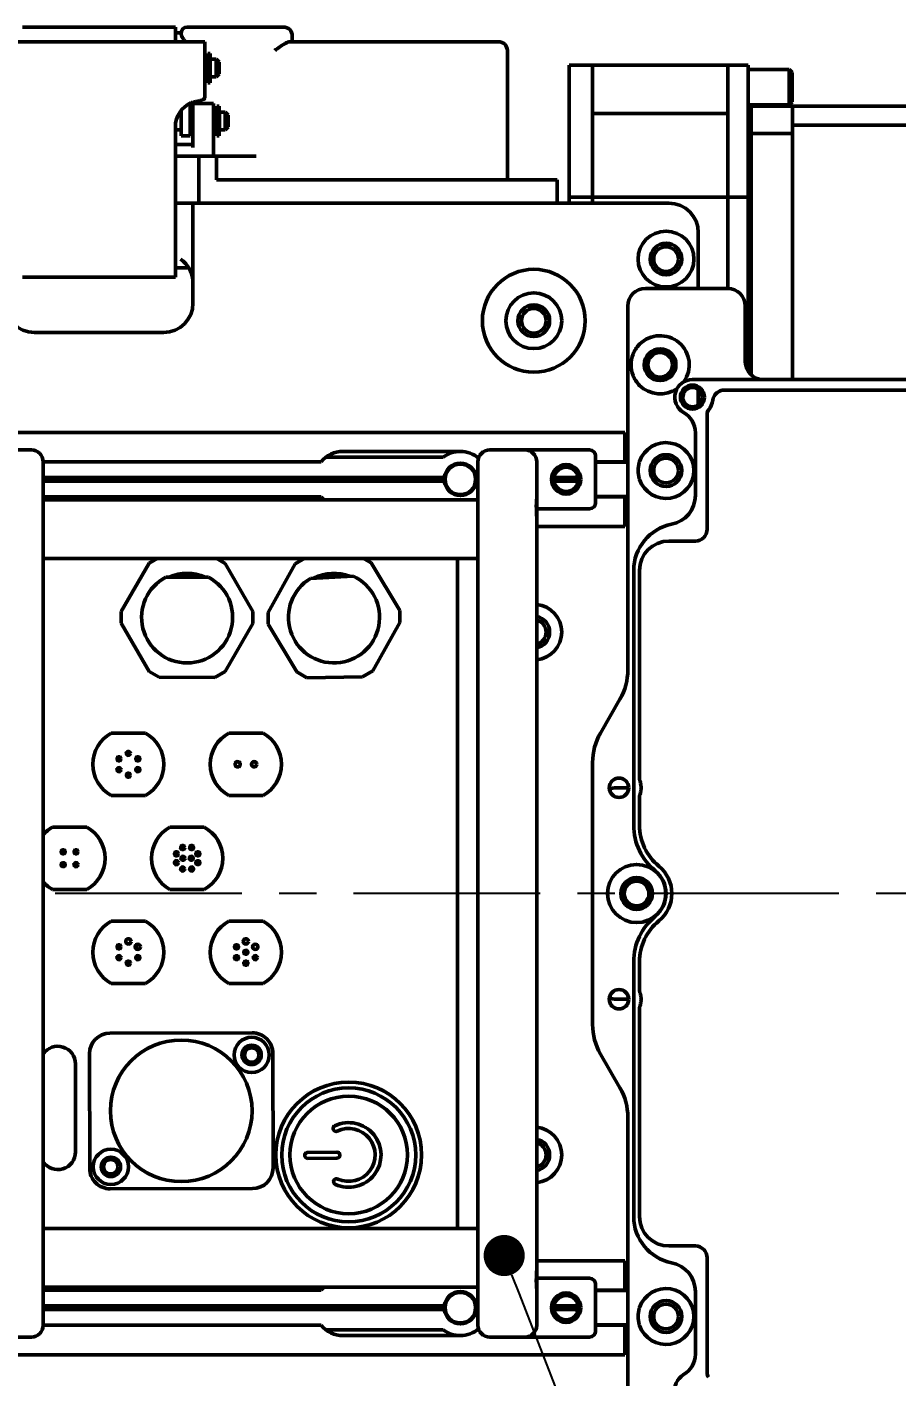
# Model space of a CAD drawing. Header units: millimetres. Extents: x 36 to 3196, y 27 to 5967.
# Drawn here: x 1746.6 to 1894.7, y 3090.3 to 3320.1 of the extents above; entities that cross this region are included whole.
import ezdxf
from ezdxf import colors
from ezdxf.entities.mleader import LeaderData, LeaderLine
from ezdxf.math import Vec2, Vec3

# ---------------------------------------------------------------- set-up
doc = ezdxf.new("R2010")
doc.units = ezdxf.units.MM
doc.linetypes.add('CENTER', pattern=[50.8, 31.75, -6.35, 6.35, -6.35])
doc.layers.add('02_Center Line', color=1, linetype='CENTER')
doc.layers.add('08_Dimension.Annotation', color=2, linetype='Continuous')
doc.layers.add('외형선(ISO)', color=7, linetype='Continuous', lineweight=50)
doc.styles.add('Coavis T-7.0 Style', font='MS PGothic.ttf', dxfattribs={"height": 7})

# ---------------------------------------------------------------- blocks, each defined once
blk = doc.blocks.new('_Dot')
at = {"color": 0, "linetype": 'ByBlock', "lineweight": -2}
blk.add_line((-0.5, 0), (-1, 0), dxfattribs=at)
at = {"color": 0, "linetype": 'ByBlock', "const_width": 0.5}
blk.add_lwpolyline([(-0.25, 0, 1), (0.25, 0, 1)], format="xyb", close=True, dxfattribs=at)

msp = doc.modelspace()

# ---------------------------------------------------------------- linework, layer by layer
at = {"layer": '02_Center Line'}
msp.add_line((2291.1843, 3172.5614), (691.2912, 3172.5614), dxfattribs=at)
at = {"layer": '외형선(ISO)'}
for p, q in [((1771.8917, 3320.0614), (1745.8917, 3320.0614)), ((1771.8917, 3317.5614), (1771.8917, 3320.0614)), ((1771.8917, 3319.0614), (1772.8917, 3319.0614)), ((1772.8917, 3318.8396), (1772.8917, 3319.0614)), ((1773.8917, 3320.0614), (1778.8917, 3320.0614)), ((1781.1149, 3320.0614), (1778.8917, 3320.0614)), ((1781.1149, 3320.0614), (1785.45, 3320.0614)), ((1785.45, 3320.0614), (1785.621, 3320.0614)), ((1788.7917, 3320.0614), (1785.621, 3320.0614)), ((1788.7917, 3320.0614), (1790.2917, 3320.0614)), ((1791.7917, 3317.5614), (1791.7917, 3318.5614)), ((1774.5917, 3317.5614), (1743.1917, 3317.5614)), ((1774.5917, 3317.5614), (1776.8917, 3317.5614)), ((1776.8917, 3307.9475), (1776.8917, 3317.5614)), ((1825.3917, 3317.5614), (1791.3898, 3317.5614)), ((1825.3917, 3317.5614), (1826.8917, 3317.5614)), ((1828.3917, 3316.0614), (1828.3917, 3294.0614)), ((1777.3417, 3314.5614), (1776.8917, 3314.5614)), ((1777.3417, 3311.5614), (1777.3417, 3314.5614)), ((1777.3917, 3314.0614), (1777.3417, 3314.0614)), ((1777.3917, 3312.7274), (1777.3917, 3315.5614)), ((1777.7917, 3315.5614), (1777.3917, 3315.5614)), ((1777.7917, 3315.5614), (1777.7917, 3312.7274)), ((1777.8417, 3314.0614), (1777.7917, 3314.0614)), ((1777.8417, 3314.5614), (1777.8417, 3311.5614)), ((1778.8417, 3314.5614), (1777.8417, 3314.5614)), ((1778.8417, 3314.5614), (1778.8417, 3311.5614)), ((1779.3417, 3314.0614), (1778.8417, 3314.5614)), ((1779.3417, 3312.0614), (1779.3417, 3314.0614)), ((1777.3417, 3311.5614), (1776.8917, 3311.5614)), ((1777.8417, 3312.0614), (1777.3417, 3312.0614)), ((1777.7917, 3312.7274), (1777.3917, 3312.7274)), ((1777.3917, 3312.0614), (1777.3917, 3310.6751)), ((1777.7917, 3312.0614), (1777.7917, 3310.6751)), ((1778.8417, 3311.5614), (1777.8417, 3311.5614)), ((1779.3417, 3312.0614), (1778.8417, 3311.5614)), ((1838.8917, 3313.0273), (1838.8917, 3313.5614)), ((1842.8917, 3313.5614), (1838.8917, 3313.5614)), ((1838.8917, 3313.0273), (1838.8917, 3310.6585)), ((1842.8917, 3313.5614), (1842.8917, 3313.0313)), ((1842.8917, 3313.5614), (1865.8917, 3313.5614)), ((1842.8917, 3313.0273), (1842.8917, 3313.5614)), ((1842.8917, 3313.0273), (1842.8917, 3310.6585)), ((1865.8917, 3313.0313), (1865.8917, 3313.5614)), ((1865.8917, 3313.0273), (1865.8917, 3313.5614)), ((1865.8917, 3313.5614), (1869.3917, 3313.5614)), ((1865.8917, 3310.6585), (1865.8917, 3313.0273)), ((1869.3917, 3313.5614), (1869.3917, 3313.0273)), ((1869.3917, 3310.6585), (1869.3917, 3313.0273)), ((1869.3917, 3312.8012), (1876.3417, 3312.8012)), ((1876.3417, 3312.8012), (1876.3417, 3306.8012)), ((1876.8417, 3312.3012), (1876.3417, 3312.8012)), ((1876.8417, 3312.3012), (1876.8417, 3307.3012)), ((1777.7917, 3310.6751), (1777.3917, 3310.6751)), ((1777.3917, 3310.5614), (1777.3917, 3310.6751)), ((1777.7917, 3310.5614), (1777.3917, 3310.5614)), ((1777.7917, 3310.6751), (1777.7917, 3310.5614)), ((1838.8917, 3305.0729), (1838.8917, 3310.6585)), ((1842.8917, 3305.0729), (1842.8917, 3310.6585)), ((1865.8917, 3310.6585), (1865.8917, 3305.0729)), ((1869.3917, 3310.6585), (1869.3917, 3305.0729)), ((1774.3917, 3305.3264), (1774.3917, 3307.0925)), ((1774.8917, 3302.4031), (1774.8917, 3307.0614)), ((1778.3917, 3307.0614), (1774.8917, 3307.0614)), ((1778.3917, 3307.0614), (1778.3917, 3302.4031)), ((1876.8417, 3307.3012), (1876.3417, 3306.8012)), ((1772.8917, 3305.5614), (1772.6501, 3305.5614)), ((1772.8917, 3305.3264), (1772.8917, 3305.8898)), ((1772.8917, 3301.5614), (1772.8917, 3305.3264)), ((1774.8917, 3305.5614), (1774.3917, 3305.5614)), ((1774.3917, 3301.5614), (1774.3917, 3305.3264)), ((1778.8917, 3305.5614), (1778.3917, 3305.5614)), ((1778.8917, 3302.5614), (1778.8917, 3305.5614)), ((1778.9417, 3305.0614), (1778.8917, 3305.0614)), ((1778.9417, 3301.5614), (1778.9417, 3306.5614)), ((1779.3417, 3306.5614), (1778.9417, 3306.5614)), ((1779.3417, 3306.5614), (1779.3417, 3301.5614)), ((1779.3917, 3305.0614), (1779.3417, 3305.0614)), ((1779.3917, 3305.5614), (1779.3917, 3302.5614)), ((1780.3917, 3305.5614), (1779.3917, 3305.5614)), ((1780.3917, 3305.5614), (1780.3917, 3302.5614)), ((1780.8917, 3305.0614), (1780.3917, 3305.5614)), ((1780.8917, 3303.0614), (1780.8917, 3305.0614)), ((1838.8917, 3293.2513), (1838.8917, 3305.0729)), ((1865.8917, 3305.324), (1842.8917, 3305.324)), ((1842.8917, 3305.0729), (1842.8917, 3293.2513)), ((1842.8917, 3293.2513), (1842.8917, 3305.0729)), ((1865.8917, 3293.2513), (1865.8917, 3305.0729)), ((1865.8917, 3293.2513), (1865.8917, 3305.0729)), ((1869.3917, 3306.8012), (1876.3417, 3306.8012)), ((1869.3917, 3293.2513), (1869.3917, 3305.0729)), ((1869.8917, 3306.5614), (1869.8917, 3301.926)), ((1869.8917, 3306.5614), (1876.8917, 3306.5614)), ((1876.8917, 3304.3402), (1876.8917, 3306.5614)), ((1876.8917, 3306.5614), (1876.8917, 3304.3402)), ((1876.8917, 3306.5614), (1917.8917, 3306.5614)), ((1771.8917, 3280.5029), (1771.8917, 3303.0614)), ((1772.8917, 3302.5614), (1771.8917, 3302.5614)), ((1774.8917, 3302.5614), (1774.3917, 3302.5614)), ((1774.8917, 3300.7448), (1774.8917, 3302.4031)), ((1778.8917, 3302.5614), (1778.3917, 3302.5614)), ((1778.3917, 3302.4031), (1778.3917, 3300.7448)), ((1778.9417, 3303.0614), (1778.8917, 3303.0614)), ((1779.3917, 3303.0614), (1779.3417, 3303.0614)), ((1780.3917, 3302.5614), (1779.3917, 3302.5614)), ((1780.8917, 3303.0614), (1780.3917, 3302.5614)), ((1869.3917, 3302.5614), (1869.8917, 3302.5614)), ((1876.8917, 3304.3402), (1876.8917, 3303.3336)), ((1876.8917, 3303.3336), (1876.8917, 3285.6436)), ((1876.8917, 3303.3336), (1917.8917, 3303.3336)), ((1771.8917, 3300.0614), (1774.8917, 3300.0614)), ((1774.3917, 3301.5614), (1772.8917, 3301.5614)), ((1774.8917, 3300.7448), (1774.8917, 3299.5614)), ((1778.3917, 3300.7448), (1778.3917, 3298.0614)), ((1779.3417, 3301.5614), (1778.9417, 3301.5614)), ((1869.8917, 3301.7466), (1869.8917, 3301.926)), ((1876.8917, 3301.926), (1869.8917, 3301.926)), ((1869.8917, 3301.7466), (1869.8917, 3285.6436)), ((1876.8917, 3285.6436), (1876.8917, 3301.7466)), ((1772.8917, 3298.0614), (1771.8917, 3298.0614)), ((1771.8917, 3298.0614), (1772.8917, 3298.0614)), ((1775.8917, 3298.0614), (1772.8917, 3298.0614)), ((1775.8917, 3298.0614), (1778.8917, 3298.0614)), ((1775.8917, 3290.0614), (1775.8917, 3298.0614)), ((1778.8917, 3298.0614), (1778.8917, 3294.0614)), ((1783.8917, 3298.0614), (1778.8917, 3298.0614)), ((1785.621, 3298.0614), (1783.8917, 3298.0614)), ((1830.8917, 3294.0614), (1778.8917, 3294.0614)), ((1836.8917, 3294.0614), (1830.8917, 3294.0614)), ((1836.8917, 3294.0614), (1836.8917, 3290.0614)), ((1838.8917, 3293.2513), (1838.8917, 3291.1082)), ((1842.8917, 3291.1082), (1842.8917, 3293.2513)), ((1842.8917, 3291.1082), (1842.8917, 3293.2513)), ((1865.8917, 3293.2513), (1865.8917, 3291.1082)), ((1865.8917, 3293.2513), (1865.8917, 3291.1082)), ((1869.3917, 3293.2513), (1869.3917, 3291.1082)), ((1838.8917, 3290.0614), (1838.8917, 3291.1082)), ((1838.8917, 3291.1082), (1842.8917, 3291.1082)), ((1842.8917, 3291.1082), (1842.8917, 3290.0614)), ((1842.8917, 3291.1082), (1865.8917, 3291.1082)), ((1842.8917, 3290.0614), (1842.8917, 3291.1082)), ((1865.8917, 3289.7049), (1865.8917, 3291.1082)), ((1865.8917, 3289.7049), (1865.8917, 3291.1082)), ((1865.8917, 3291.1082), (1869.3917, 3291.1082)), ((1869.3917, 3291.1082), (1869.3917, 3289.7049)), ((1772.8917, 3290.0614), (1771.8917, 3290.0614)), ((1772.8917, 3290.0614), (1771.8917, 3290.0614)), ((1775.0094, 3290.0614), (1772.8917, 3290.0614)), ((1774.8917, 3276.4614), (1774.8917, 3290.0614)), ((1775.0094, 3290.0614), (1775.8917, 3290.0614)), ((1775.8917, 3290.0614), (1855.8917, 3290.0614)), ((1830.8917, 3290.0614), (1775.8917, 3290.0614)), ((1865.8917, 3287.4953), (1865.8917, 3289.7049)), ((1865.8917, 3287.4953), (1865.8917, 3289.7049)), ((1869.3917, 3289.7049), (1869.3917, 3287.4953)), ((1865.8917, 3285.5397), (1865.8917, 3287.4953)), ((1865.8917, 3285.5397), (1865.8917, 3287.4953)), ((1869.3917, 3287.4953), (1869.3917, 3285.5397)), ((1860.8917, 3285.0614), (1860.8917, 3275.5614)), ((1865.8917, 3285.5397), (1865.8917, 3275.5614)), ((1865.8917, 3285.5397), (1865.8917, 3275.5614)), ((1869.3917, 3261.4031), (1869.3917, 3285.5397)), ((1869.8917, 3260.8254), (1869.8917, 3285.6436)), ((1876.8917, 3260.0614), (1876.8917, 3285.6436)), ((1876.8917, 3260.0614), (1876.8917, 3285.6436)), ((1771.8917, 3280.5029), (1771.8917, 3277.5029)), ((1771.8917, 3277.5029), (1745.8917, 3277.5029)), ((1774.1626, 3279.0614), (1771.8917, 3279.0614)), ((1774.8917, 3273.0614), (1774.8917, 3276.4614)), ((1851.8917, 3275.5614), (1865.8917, 3275.5614)), ((1848.8917, 3246.1614), (1848.8917, 3272.5614)), ((1868.8917, 3272.5614), (1868.8917, 3263.0614)), ((1747.8917, 3268.0614), (1769.8917, 3268.0614)), ((1859.8917, 3260.0614), (1915.3917, 3260.0614)), ((1860.8917, 3258.3739), (1860.8917, 3255.749)), ((1860.8917, 3258.3739), (1860.8917, 3255.749)), ((1865.3333, 3258.2614), (1916.8917, 3258.2614)), ((1862.3917, 3234.5614), (1862.3917, 3254.233)), ((1465.3917, 3251.0614), (1848.3917, 3251.0614)), ((1848.3917, 3250.0614), (1848.3917, 3251.0614)), ((1848.3917, 3250.0614), (1848.3917, 3246.0614)), ((1860.3917, 3240.3188), (1860.3917, 3250.9992)), ((1747.3917, 3248.0614), (1741.3917, 3248.0614)), ((1820.3917, 3247.8114), (1800.3917, 3247.8114)), ((1825.3917, 3248.0614), (1831.3917, 3248.0614)), ((1842.3917, 3248.0614), (1831.3917, 3248.0614)), ((1848.3917, 3247.2114), (1848.8917, 3247.2114)), ((1749.3917, 3246.0614), (1749.3917, 3238.1484)), ((1749.3917, 3246.0614), (1796.709, 3246.0614)), ((1817.4763, 3246.8114), (1797.4763, 3246.8114)), ((1823.3917, 3238.1484), (1823.3917, 3246.0614)), ((1833.3917, 3239.9853), (1833.3917, 3246.0614)), ((1843.3917, 3239.0614), (1843.3917, 3247.0614)), ((1843.3917, 3246.0614), (1848.3917, 3246.0614)), ((1843.3917, 3245.9614), (1848.8917, 3245.9614)), ((1848.8917, 3246.1614), (1848.8917, 3247.0114)), ((1848.8917, 3245.9614), (1848.8917, 3246.1614)), ((1848.8917, 3245.9614), (1848.8917, 3245.7614)), ((1848.8917, 3240.3614), (1848.8917, 3245.7614)), ((1749.3917, 3243.3614), (1817.6582, 3243.3614)), ((1749.3917, 3243.0614), (1817.6417, 3243.0614)), ((1749.3917, 3242.7614), (1817.6582, 3242.7614)), ((1823.1253, 3243.3614), (1823.3917, 3243.3614)), ((1823.1253, 3242.7614), (1823.3917, 3242.7614)), ((1823.1417, 3243.0614), (1823.3917, 3243.0614)), ((1836.3247, 3243.0614), (1840.4587, 3243.0614)), ((1836.3466, 3243.3614), (1840.4369, 3243.3614)), ((1836.3466, 3242.7614), (1840.4369, 3242.7614)), ((1848.8917, 3240.3614), (1848.8917, 3240.1614)), ((1749.3917, 3240.0614), (1796.709, 3240.0614)), ((1749.3917, 3239.5614), (1823.3917, 3239.5614)), ((1749.3917, 3238.1484), (1749.3917, 3218.0614)), ((1823.3917, 3218.0614), (1823.3917, 3238.1484)), ((1833.3917, 3236.1131), (1833.3917, 3239.9853)), ((1842.3917, 3238.0614), (1833.3917, 3238.0614)), ((1843.3917, 3240.1614), (1848.8917, 3240.1614)), ((1843.3917, 3240.0614), (1848.3917, 3240.0614)), ((1848.3917, 3240.0614), (1848.3917, 3236.0614)), ((1848.3917, 3238.9114), (1848.8917, 3238.9114)), ((1848.8917, 3239.9614), (1848.8917, 3240.1614)), ((1848.8917, 3239.1114), (1848.8917, 3239.9614)), ((1848.8917, 3210.6332), (1848.8917, 3239.9614)), ((1833.3917, 3218.0614), (1833.3917, 3236.1131)), ((1848.3917, 3235.0614), (1848.3917, 3236.0614)), ((1833.3917, 3235.0614), (1848.3917, 3235.0614)), ((1855.8917, 3232.5614), (1860.3917, 3232.5614)), ((1749.3917, 3229.5614), (1823.3917, 3229.5614)), ((1762.6936, 3220.5825), (1767.4413, 3228.7719)), ((1767.4413, 3228.7719), (1768.8144, 3229.5614)), ((1778.9734, 3229.5614), (1780.3751, 3228.7488)), ((1780.3751, 3228.7488), (1785.0935, 3220.5424)), ((1792.3048, 3228.6748), (1793.795, 3229.5614)), ((1803.9571, 3229.5614), (1805.2376, 3228.8444)), ((1805.2376, 3228.8444), (1810.0777, 3220.7091)), ((1819.8917, 3115.5614), (1819.8917, 3229.5614)), ((1819.8917, 3229.5614), (1819.8917, 3115.5614)), ((1777.5167, 3226.4114), (1770.2668, 3226.4114)), ((1770.9524, 3226.4614), (1776.8311, 3226.4614)), ((1787.6796, 3220.4156), (1792.3048, 3228.6748)), ((1802.1444, 3226.5958), (1794.905, 3226.2073)), ((1795.9524, 3226.4614), (1799.6398, 3226.4614)), ((1849.8917, 3184.1696), (1849.8917, 3227.5614)), ((1850.8917, 3191.9077), (1850.8917, 3227.5614)), ((1762.69, 3218.5804), (1762.6936, 3220.5825)), ((1785.0935, 3220.5424), (1785.0899, 3218.5403)), ((1787.7058, 3218.4137), (1787.6796, 3220.4156)), ((1810.0777, 3220.7091), (1810.1039, 3218.7073)), ((1749.3917, 3218.0614), (1749.3917, 3127.0614)), ((1767.4084, 3210.374), (1762.69, 3218.5804)), ((1785.0899, 3218.5403), (1780.3422, 3210.3509)), ((1792.5459, 3210.2785), (1787.7058, 3218.4137)), ((1810.1039, 3218.7073), (1805.4787, 3210.448)), ((1823.3917, 3127.0614), (1823.3917, 3218.0614)), ((1833.3917, 3218.0614), (1833.3917, 3127.0614)), ((1769.1404, 3209.3699), (1767.4084, 3210.374)), ((1780.3422, 3210.3509), (1778.6066, 3209.353)), ((1805.4787, 3210.448), (1803.7581, 3209.4243)), ((1778.6066, 3209.353), (1769.1404, 3209.3699)), ((1794.2927, 3209.3003), (1792.5459, 3210.2785)), ((1803.7581, 3209.4243), (1794.2927, 3209.3003)), ((1844.2315, 3199.8819), (1847.552, 3205.6332)), ((1760.9741, 3199.8614), (1766.8094, 3199.8614)), ((1780.9741, 3199.8614), (1786.8094, 3199.8614)), ((1765.1917, 3195.6633), (1765.1917, 3195.3097)), ((1842.8917, 3150.2409), (1842.8917, 3194.8819)), ((1765.1917, 3193.8133), (1765.1917, 3193.4597)), ((1849.0417, 3190.5614), (1846.8917, 3190.5614)), ((1849.0417, 3190.5614), (1846.9917, 3190.5614)), ((1766.8094, 3189.2614), (1760.9741, 3189.2614)), ((1786.8094, 3189.2614), (1780.9741, 3189.2614)), ((1850.8917, 3184.1696), (1850.8917, 3189.2151)), ((1750.9741, 3183.8614), (1756.8094, 3183.8614)), ((1770.9741, 3183.8614), (1776.8094, 3183.8614)), ((1752.5656, 3179.3938), (1752.5656, 3179.9213)), ((1752.5656, 3177.2017), (1752.5656, 3177.7294)), ((1752.5656, 3177.5614), (1753.1322, 3177.5614)), ((1754.651, 3177.5614), (1755.3242, 3177.5614)), ((1756.8094, 3173.2614), (1750.9741, 3173.2614)), ((1776.8094, 3173.2614), (1770.9741, 3173.2614)), ((1760.9741, 3167.8614), (1766.8094, 3167.8614)), ((1780.9741, 3167.8614), (1786.8094, 3167.8614)), ((1765.1917, 3163.8201), (1765.1917, 3163.1529)), ((1765.1917, 3161.8133), (1765.1917, 3161.4597)), ((1849.8917, 3117.5614), (1849.8917, 3160.9532)), ((1850.8917, 3155.9077), (1850.8917, 3160.9532)), ((1766.8094, 3157.2614), (1760.9741, 3157.2614)), ((1786.8094, 3157.2614), (1780.9741, 3157.2614)), ((1846.8917, 3154.5614), (1849.0417, 3154.5614)), ((1849.0417, 3154.5614), (1846.9917, 3154.5614)), ((1850.8917, 3117.5614), (1850.8917, 3153.2151)), ((1784.9625, 3148.8381), (1760.7625, 3148.7847)), ((1757.2703, 3145.277), (1757.3133, 3125.777)), ((1788.5132, 3125.8459), (1788.4702, 3145.3458)), ((1847.552, 3139.4896), (1844.2315, 3145.2409)), ((1754.8917, 3143.5614), (1754.8917, 3128.5614)), ((1754.8917, 3143.5614), (1754.8917, 3128.5614)), ((1848.8917, 3105.1614), (1848.8917, 3134.4896)), ((1799.3862, 3128.5387), (1794.3865, 3128.4821)), ((1749.3917, 3127.0614), (1749.3917, 3106.9745)), ((1794.3979, 3127.4822), (1799.3975, 3127.5388)), ((1823.3917, 3106.9745), (1823.3917, 3127.0614)), ((1833.3917, 3109.0098), (1833.3917, 3127.0614)), ((1760.821, 3122.2847), (1785.021, 3122.3382)), ((1749.3917, 3115.5614), (1823.3917, 3115.5614)), ((1860.3917, 3112.5614), (1855.8917, 3112.5614)), ((1833.3917, 3110.0614), (1848.3917, 3110.0614)), ((1848.3917, 3109.0614), (1848.3917, 3110.0614)), ((1862.3917, 3090.8898), (1862.3917, 3110.5614)), ((1749.3917, 3106.9745), (1749.3917, 3099.0614)), ((1823.3917, 3099.0614), (1823.3917, 3106.9745)), ((1833.3917, 3105.1375), (1833.3917, 3109.0098)), ((1842.3917, 3107.0614), (1833.3917, 3107.0614)), ((1848.3917, 3109.0614), (1848.3917, 3105.0614)), ((1749.3917, 3105.5614), (1823.3917, 3105.5614)), ((1749.3917, 3105.0614), (1796.709, 3105.0614)), ((1833.3917, 3099.0614), (1833.3917, 3105.1375)), ((1843.3917, 3106.0614), (1843.3917, 3098.0614)), ((1843.3917, 3105.0614), (1848.3917, 3105.0614)), ((1843.3917, 3104.9614), (1848.8917, 3104.9614)), ((1848.3917, 3106.2114), (1848.8917, 3106.2114)), ((1848.8917, 3105.1614), (1848.8917, 3106.0114)), ((1848.8917, 3104.9614), (1848.8917, 3105.1614)), ((1848.8917, 3104.9614), (1848.8917, 3104.7614)), ((1848.8917, 3099.3614), (1848.8917, 3104.7614)), ((1860.3917, 3094.1236), (1860.3917, 3104.8041)), ((1749.3917, 3102.3614), (1817.6582, 3102.3614)), ((1823.1253, 3102.3614), (1823.3917, 3102.3614)), ((1836.3466, 3102.3614), (1840.4369, 3102.3614)), ((1749.3917, 3102.0614), (1817.6417, 3102.0614)), ((1749.3917, 3101.7614), (1817.6582, 3101.7614)), ((1823.1253, 3101.7614), (1823.3917, 3101.7614)), ((1823.1417, 3102.0614), (1823.3917, 3102.0614)), ((1836.3247, 3102.0614), (1840.4587, 3102.0614)), ((1836.3466, 3101.7614), (1840.4369, 3101.7614)), ((1749.3917, 3099.0614), (1796.709, 3099.0614)), ((1797.4763, 3098.3114), (1817.4763, 3098.3114)), ((1843.3917, 3099.1614), (1848.8917, 3099.1614)), ((1843.3917, 3099.0614), (1848.3917, 3099.0614)), ((1848.3917, 3099.0614), (1848.3917, 3095.0614)), ((1848.3917, 3097.9114), (1848.8917, 3097.9114)), ((1848.8917, 3099.3614), (1848.8917, 3099.1614)), ((1848.8917, 3098.9614), (1848.8917, 3099.1614)), ((1848.8917, 3098.1114), (1848.8917, 3098.9614)), ((1848.8917, 3072.5614), (1848.8917, 3098.9614)), ((1747.3917, 3097.0614), (1741.3917, 3097.0614)), ((1800.3917, 3097.3114), (1820.3917, 3097.3114)), ((1825.3917, 3097.0614), (1831.3917, 3097.0614)), ((1842.3917, 3097.0614), (1831.3917, 3097.0614)), ((1465.3917, 3094.0614), (1848.3917, 3094.0614)), ((1848.3917, 3094.0614), (1848.3917, 3095.0614))]:
    msp.add_line(p, q, dxfattribs=at)
for centre, radius in [((1855.3917, 3280.5614), 4.75), ((1855.3917, 3280.5614), 2.7), ((1855.3917, 3280.5614), 2.1), ((1832.8917, 3270.0614), 8.75), ((1832.8917, 3270.0614), 4.75), ((1832.8917, 3270.0614), 2.7), ((1832.8917, 3270.0614), 2.1), ((1854.3917, 3262.5614), 2.7), ((1854.3917, 3262.5614), 2.525), ((1854.3917, 3262.5614), 2.1), ((1859.8917, 3257.0614), 2.05), ((1859.8917, 3257.0614), 1.65), ((1855.3917, 3244.5614), 2.7), ((1820.3917, 3243.0614), 2.6), ((1838.3917, 3243.0614), 2.5), ((1838.3917, 3243.0614), 2.067), ((1855.3917, 3244.5614), 2.1), ((1763.8917, 3196.4115), 0.35), ((1762.2895, 3195.4865), 0.35), ((1765.4938, 3195.4865), 0.35), ((1782.4915, 3194.5615), 0.45), ((1785.2915, 3194.5615), 0.45), ((1762.2895, 3193.6365), 0.35), ((1763.8917, 3192.7115), 0.35), ((1765.4938, 3193.6365), 0.35), ((1847.3917, 3190.5614), 1.65), ((1773.1359, 3180.3862), 0.35), ((1774.6475, 3180.3862), 0.35), ((1752.7957, 3179.6576), 0.35), ((1754.9876, 3179.6576), 0.35), ((1772.067, 3179.3173), 0.35), ((1772.067, 3177.8057), 0.35), ((1773.1917, 3178.5615), 0.35), ((1774.5917, 3178.5615), 0.35), ((1775.7163, 3179.3173), 0.35), ((1775.7163, 3177.8057), 0.35), ((1752.7956, 3177.4655), 0.35), ((1754.9876, 3177.4654), 0.35), ((1773.1359, 3176.7368), 0.35), ((1774.6475, 3176.7368), 0.35), ((1850.3917, 3172.5614), 4.95), ((1850.3917, 3172.5614), 2.7), ((1850.3917, 3172.5614), 2.525), ((1850.3917, 3172.5614), 2.1), ((1763.8917, 3164.4115), 0.45), ((1783.8917, 3164.4115), 0.45), ((1762.2895, 3163.4865), 0.35), ((1765.4938, 3163.4865), 0.45), ((1782.2895, 3163.4865), 0.35), ((1783.8917, 3162.5615), 0.35), ((1785.4938, 3163.4865), 0.45), ((1762.2895, 3161.6365), 0.35), ((1763.8917, 3160.7115), 0.35), ((1765.4938, 3161.6365), 0.35), ((1782.2895, 3161.6365), 0.35), ((1783.8917, 3160.7115), 0.35), ((1785.4938, 3161.6365), 0.35), ((1847.3917, 3154.5614), 1.65), ((1772.8917, 3135.5614), 12.05), ((1784.8708, 3145.0879), 3), ((1784.8708, 3145.0879), 1.65), ((1784.8917, 3145.0614), 1.2295), ((1801.3917, 3128.0614), 12.4), ((1801.3917, 3128.0614), 11.4), ((1801.3917, 3128.0614), 10), ((1760.9127, 3126.035), 3), ((1760.9127, 3126.035), 1.65), ((1760.8917, 3126.0614), 1.2295), ((1820.3917, 3102.0614), 2.6), ((1838.3917, 3102.0614), 2.5), ((1838.3917, 3102.0614), 2.067), ((1855.3917, 3100.5614), 2.7), ((1855.3917, 3100.5614), 2.1)]:
    msp.add_circle(centre, radius, dxfattribs=at)
for centre, radius, start, end in [((1773.8917, 3319.0614), 1, 90, 180), ((1790.2917, 3318.5614), 1.5, 0, 90), ((1826.8917, 3316.0614), 1.5, 0, 90), ((1776.3917, 3303.0614), 4.5, 113.578178, 180), ((1855.8917, 3285.0614), 5, 0, 90), ((1769.8917, 3276.4614), 5, 0, 55.084794), ((1851.8917, 3272.5614), 3, 90, 180), ((1865.8917, 3272.5614), 3, 0, 90), ((1747.8917, 3273.0614), 5, 180, 270), ((1769.8917, 3273.0614), 5, 270, 0), ((1854.3917, 3262.5614), 4.95, 324.250452, 134.997077), ((1871.8917, 3263.0614), 3, 180, 270), ((1854.3917, 3262.5614), 4.95, 225.002923, 305.749548), ((1859.8917, 3257.0614), 3, 90, 240), ((1855.3917, 3258.0614), 3, 341.889696, 353.052688), ((1855.2917, 3258.1614), 3.1, 342.689117, 350.413653), ((1859.8917, 3257.0614), 3.5, 321.057559, 351.636398), ((1865.3333, 3256.2614), 2, 90, 171.636398), ((1856.3917, 3250.9992), 4, 0, 60), ((1863.3917, 3254.233), 1, 141.057559, 180), ((1747.3917, 3246.0614), 2, 0, 90), ((1800.3917, 3243.0614), 4.75, 90, 140.833289), ((1820.3917, 3243.0614), 4.75, 90, 127.863646), ((1820.3917, 3243.0614), 4.75, 49.362376, 90), ((1825.3917, 3246.0614), 2, 90, 180), ((1831.3917, 3246.0614), 2, 0, 90), ((1842.3917, 3247.0614), 1, 0, 90), ((1855.3917, 3244.5614), 4.75, 198.671718, 161.328282), ((1820.3917, 3243.0614), 2.75, 6.262913, 173.737087), ((1820.3917, 3243.0614), 2.75, 173.737087, 180), ((1820.3917, 3243.0614), 2.75, 180, 186.262913), ((1820.3917, 3243.0614), 2.75, 186.262913, 353.737087), ((1820.3917, 3243.0614), 2.75, 0, 6.262913), ((1820.3917, 3243.0614), 2.75, 353.737087, 0), ((1855.3917, 3240.3188), 5, 281.087489, 0), ((1800.3917, 3243.0614), 4.75, 219.166711, 227.463102), ((1842.3917, 3239.0614), 1, 270, 0), ((1857.8917, 3227.5614), 8, 101.087489, 180), ((1860.3917, 3234.5614), 2, 270, 0), ((1855.8917, 3227.5614), 5, 90, 180), ((1773.8917, 3219.5614), 7.75, 117.887099, 62.112901), ((1773.8917, 3219.5614), 7.5, 65.970136, 114.029864), ((1798.8917, 3219.5614), 7.75, 120.958885, 65.184687), ((1798.8917, 3219.5614), 7.5, 69.041922, 117.10165), ((1832.8917, 3217.0614), 4.75, 276.042328, 83.957672), ((1832.8917, 3217.0614), 2.7, 280.671929, 79.328071), ((1832.8917, 3217.0614), 2.1, 283.774147, 76.225853), ((1838.8917, 3210.6332), 10, 330, 0), ((1763.8917, 3194.5614), 6.05, 118.832526, 241.167474), ((1763.8917, 3194.5614), 6.05, 298.832526, 61.167474), ((1783.8917, 3194.5614), 6.05, 118.832526, 241.167474), ((1783.8917, 3194.5614), 6.05, 298.832526, 61.167474), ((1852.8917, 3194.8819), 10, 150, 180), ((1846.8917, 3187.5614), 3, 90, 112.227792), ((1846.9917, 3187.4614), 3.1, 90, 113.381591), ((1753.8917, 3178.5614), 6.05, 118.832526, 138.056273), ((1753.8917, 3178.5614), 6.05, 298.832526, 61.167474), ((1773.8917, 3178.5614), 6.05, 118.832526, 241.167474), ((1773.8917, 3178.5614), 6.05, 298.832526, 61.167474), ((1859.8917, 3184.1696), 10, 180, 230.70352), ((1859.8917, 3184.1696), 9, 180, 230.70352), ((1850.3917, 3172.5614), 5, 309.29648, 50.70352), ((1850.3917, 3172.5614), 6, 309.29648, 50.70352), ((1753.8917, 3178.5614), 6.05, 221.943727, 241.167474), ((1763.8917, 3162.5614), 6.05, 118.832526, 241.167474), ((1763.8917, 3162.5614), 6.05, 298.832526, 61.167474), ((1783.8917, 3162.5614), 6.05, 118.832526, 241.167474), ((1783.8917, 3162.5614), 6.05, 298.832526, 61.167474), ((1859.8917, 3160.9532), 10, 129.29648, 180), ((1859.8917, 3160.9532), 9, 129.29648, 180), ((1846.8917, 3157.5614), 3, 247.772208, 270), ((1846.9917, 3157.6614), 3.1, 246.618409, 270), ((1760.7703, 3145.2847), 3.5, 90.126439, 180.126439), ((1784.9702, 3145.3381), 3.5, 0.126439, 90.126439), ((1852.8917, 3150.2409), 10, 180, 210), ((1751.8917, 3143.5614), 3, 0, 146.44269), ((1751.8917, 3143.5614), 3, 0, 146.44269), ((1838.8917, 3134.4896), 10, 0, 30), ((1799.2275, 3132.5687), 0.5, 115.649102, 295.649102), ((1801.3917, 3128.0614), 5.5, 245.649102, 115.649102), ((1801.3917, 3128.0614), 4.5, 245.649102, 115.649102), ((1832.8917, 3128.0614), 4.75, 276.042328, 83.957672), ((1832.8917, 3128.0614), 2.7, 280.671929, 79.328071), ((1832.8917, 3128.0614), 2.1, 283.774147, 76.225853), ((1751.8917, 3128.5614), 3, 213.55731, 0), ((1751.8917, 3128.5614), 3, 213.55731, 0), ((1794.3922, 3127.9821), 0.5, 90.649102, 270.649102), ((1799.3919, 3128.0388), 0.5, 270.649102, 90.649102), ((1760.8133, 3125.7847), 3.5, 180.126439, 270.126439), ((1785.0132, 3125.8381), 3.5, 270.126439, 0.126439), ((1799.3301, 3123.5062), 0.5, 65.649102, 245.649102), ((1857.8917, 3117.5614), 8, 180, 258.912511), ((1855.8917, 3117.5614), 5, 180, 270), ((1860.3917, 3110.5614), 2, 0, 90), ((1855.3917, 3104.8041), 5, 0, 78.912511), ((1842.3917, 3106.0614), 1, 0, 90), ((1800.3917, 3102.0614), 4.75, 132.536898, 140.833289), ((1820.3917, 3102.0614), 2.75, 6.262913, 173.737087), ((1855.3917, 3100.5614), 4.75, 198.671718, 161.328282), ((1820.3917, 3102.0614), 2.75, 173.737087, 180), ((1820.3917, 3102.0614), 2.75, 0, 6.262913), ((1820.3917, 3102.0614), 2.75, 180, 186.262913), ((1820.3917, 3102.0614), 2.75, 186.262913, 353.737087), ((1820.3917, 3102.0614), 2.75, 353.737087, 0), ((1747.3917, 3099.0614), 2, 270, 0), ((1800.3917, 3102.0614), 4.75, 219.166711, 270), ((1820.3917, 3102.0614), 4.75, 232.136354, 270), ((1820.3917, 3102.0614), 4.75, 270, 310.637624), ((1825.3917, 3099.0614), 2, 180, 270), ((1831.3917, 3099.0614), 2, 270, 0), ((1842.3917, 3098.0614), 1, 270, 0), ((1856.3917, 3094.1236), 4, 300, 0), ((1863.3917, 3090.8898), 1, 180, 218.942441), ((1859.8917, 3088.0614), 3, 120, 270)]:
    msp.add_arc(centre, radius, start, end, dxfattribs=at)
for points, knots in [([(1772.8917, 3318.8396), (1772.8918, 3318.8312), (1772.8919, 3318.8225), (1772.8939, 3318.7595), (1772.9019, 3318.7), (1772.9274, 3318.6108), (1772.9358, 3318.586), (1772.9453, 3318.5614)], [-0.148621567, -0.148621567, -0.148621567, -0.148621567, -0.1454593885, -0.1454593885, -0.1259451858, -0.1259451858, -0.118419815, -0.118419815, -0.118419815, -0.118419815]), ([(1772.9453, 3318.5614), (1772.9512, 3318.5462), (1772.9575, 3318.5307), (1773.0098, 3318.408), (1773.0738, 3318.29), (1773.2378, 3318.0121), (1773.3611, 3317.8243), (1773.5087, 3317.6085), (1773.5248, 3317.585), (1773.5411, 3317.5614)], [0.573129736, 0.573129736, 0.573129736, 0.573129736, 0.579786118, 0.579786118, 0.625126791, 0.625126791, 0.691655605, 0.691655605, 0.699769843, 0.699769843, 0.699769843, 0.699769843]), ([(1788.7917, 3316.0614), (1789.0633, 3316.2535), (1789.359, 3316.4628), (1789.9361, 3316.8574), (1790.2177, 3317.0423), (1790.6346, 3317.2884), (1790.8116, 3317.3843), (1791.1326, 3317.5212), (1791.2765, 3317.5614), (1791.3898, 3317.5614)], [0, 0, 0, 0, 0.099793222, 0.099793222, 0.199586444, 0.199586444, 0.267597454, 0.267597454, 0.335608464, 0.335608464, 0.335608464, 0.335608464]), ([(1775.0171, 3307.283), (1774.9469, 3307.2668), (1774.8763, 3307.2506), (1774.7344, 3307.2182), (1774.6632, 3307.202), (1774.5917, 3307.1857)], [-0.0439714955, -0.0439714955, -0.0439714955, -0.0439714955, -0.0219857478, -0.0219857478, 0, 0, 0, 0]), ([(1776.8917, 3307.9475), (1776.8917, 3307.8921), (1776.8453, 3307.8368), (1776.6652, 3307.726), (1776.5315, 3307.6706), (1776.1927, 3307.5599), (1775.9876, 3307.5045), (1775.5301, 3307.3938), (1775.278, 3307.3384), (1775.0171, 3307.283)], [0, 0, 0, 0, 0.25, 0.25, 0.5, 0.5, 0.75, 0.75, 1, 1, 1, 1]), ([(1850.8917, 3266.0618), (1850.8549, 3266.0249), (1850.8191, 3265.988), (1850.3638, 3265.5035), (1850.0203, 3264.9663), (1849.5596, 3263.804), (1849.4417, 3263.1765), (1849.4417, 3261.9463), (1849.5596, 3261.3188), (1850.0203, 3260.1566), (1850.3638, 3259.6193), (1850.8191, 3259.1348), (1850.8549, 3259.098), (1850.8917, 3259.0611)], [-2.525591414, -2.525591414, -2.525591414, -2.525591414, -2.510519598, -2.510519598, -2.325997353, -2.325997353, -2.141475108, -2.141475108, -1.956952864, -1.956952864, -1.772430619, -1.772430619, -1.757358803, -1.757358803, -1.757358803, -1.757358803]), ([(1850.8917, 3246.0821), (1850.8749, 3246.032), (1850.8587, 3245.9815), (1850.707, 3245.4776), (1850.6417, 3245.0018), (1850.6417, 3244.121), (1850.707, 3243.6452), (1850.8587, 3243.1413), (1850.8749, 3243.0909), (1850.8917, 3243.0407)], [-1.819477042, -1.819477042, -1.819477042, -1.819477042, -1.804681555, -1.804681555, -1.672567133, -1.672567133, -1.54045271, -1.54045271, -1.525657223, -1.525657223, -1.525657223, -1.525657223]), ([(1833.3917, 3239.9853), (1833.3918, 3239.8909), (1833.3739, 3239.7297), (1833.3449, 3239.3434), (1833.3343, 3239.1656), (1833.3254, 3238.891), (1833.3235, 3238.8083), (1833.3216, 3238.6657), (1833.3212, 3238.6074), (1833.3211, 3238.5407), (1833.3211, 3238.5335), (1833.3211, 3238.5263), (1833.3211, 3238.468), (1833.3214, 3238.4086), (1833.323, 3238.2621), (1833.3246, 3238.1739), (1833.3319, 3237.8679), (1833.3407, 3237.6395), (1833.364, 3237.0931), (1833.3803, 3236.7631), (1833.3904, 3236.3171), (1833.3917, 3236.2139), (1833.3917, 3236.1131)], [2.160294273, 2.160294273, 2.160294273, 2.160294273, 2.301452816, 2.301452816, 2.395867443, 2.395867443, 2.434481863, 2.434481863, 2.46023084, 2.46023084, 2.463338226, 2.463338226, 2.463338226, 2.488436368, 2.488436368, 2.524054027, 2.524054027, 2.609134127, 2.609134127, 2.718925371, 2.718925371, 2.752877932, 2.752877932, 2.752877932, 2.752877932]), ([(1850.8917, 3189.2151), (1850.8917, 3189.2151), (1850.9022, 3189.2414), (1850.9384, 3189.3421), (1850.9637, 3189.4165), (1851.0141, 3189.5869), (1851.0457, 3189.7105), (1851.1116, 3190.0383), (1851.1417, 3190.3209), (1851.1417, 3190.802), (1851.1116, 3191.0846), (1851.0457, 3191.4123), (1851.0141, 3191.536), (1850.9637, 3191.7064), (1850.9384, 3191.7807), (1850.9022, 3191.8814), (1850.8917, 3191.9077), (1850.8917, 3191.9077)], [-0.708310958, -0.708310958, -0.708310958, -0.708310958, -0.674505584, -0.674505584, -0.640700211, -0.640700211, -0.603398455, -0.603398455, -0.531233219, -0.531233219, -0.459067982, -0.459067982, -0.421766226, -0.421766226, -0.387960853, -0.387960853, -0.354155479, -0.354155479, -0.354155479, -0.354155479]), ([(1850.8917, 3153.2151), (1850.8917, 3153.2151), (1850.9022, 3153.2414), (1850.9384, 3153.3421), (1850.9637, 3153.4165), (1851.0141, 3153.5869), (1851.0457, 3153.7105), (1851.1116, 3154.0383), (1851.1417, 3154.3209), (1851.1417, 3154.802), (1851.1116, 3155.0846), (1851.0457, 3155.4123), (1851.0141, 3155.536), (1850.9637, 3155.7064), (1850.9384, 3155.7807), (1850.9022, 3155.8814), (1850.8917, 3155.9077), (1850.8917, 3155.9077)], [-0.708310958, -0.708310958, -0.708310958, -0.708310958, -0.674505584, -0.674505584, -0.640700211, -0.640700211, -0.603398455, -0.603398455, -0.531233219, -0.531233219, -0.459067982, -0.459067982, -0.421766226, -0.421766226, -0.387960853, -0.387960853, -0.354155479, -0.354155479, -0.354155479, -0.354155479]), ([(1833.3917, 3109.0098), (1833.3918, 3108.6453), (1833.3739, 3108.2521), (1833.3449, 3107.5855), (1833.3343, 3107.3299), (1833.3254, 3106.9913), (1833.3235, 3106.8953), (1833.3216, 3106.7395), (1833.3212, 3106.6783), (1833.3211, 3106.611), (1833.3211, 3106.6037), (1833.3211, 3106.5965), (1833.3211, 3106.5382), (1833.3214, 3106.481), (1833.323, 3106.3454), (1833.3246, 3106.2681), (1833.3319, 3106.0147), (1833.3407, 3105.8497), (1833.364, 3105.513), (1833.3803, 3105.35), (1833.3904, 3105.1949), (1833.3917, 3105.1636), (1833.3917, 3105.1375)], [2.160294275, 2.160294275, 2.160294275, 2.160294275, 2.301452818, 2.301452818, 2.395867445, 2.395867445, 2.434481865, 2.434481865, 2.460230842, 2.460230842, 2.463338228, 2.463338228, 2.463338228, 2.48843637, 2.48843637, 2.524054029, 2.524054029, 2.609134129, 2.609134129, 2.718925373, 2.718925373, 2.752877934, 2.752877934, 2.752877934, 2.752877934]), ([(1850.8917, 3102.0821), (1850.8749, 3102.032), (1850.8587, 3101.9815), (1850.707, 3101.4776), (1850.6417, 3101.0018), (1850.6417, 3100.121), (1850.707, 3099.6452), (1850.8587, 3099.1413), (1850.8749, 3099.0909), (1850.8917, 3099.0407)], [-1.819477042, -1.819477042, -1.819477042, -1.819477042, -1.804681555, -1.804681555, -1.672567133, -1.672567133, -1.54045271, -1.54045271, -1.525657223, -1.525657223, -1.525657223, -1.525657223])]:
    msp.add_open_spline(points, degree=3, knots=knots, dxfattribs=at)

# ---------------------------------------------------------------- leaders
at = {"layer": '08_Dimension.Annotation'}
ml = msp.add_multileader_mtext('Standard', dxfattribs=at)
ml.set_content('{\\fGulim|b0|i0|c129|p50;\\C256;\\c0;Connector Protection Guard\\P(Detachable)}', color=2, style='Coavis T-7.0 Style')
ml.set_leader_properties(color=253)
ml.set_arrow_properties(name='DOT')
ml.build(insert=Vec2(0, 0))
ml.multileader.update_dxf_attribs({"text_left_attachment_type": 5, "text_right_attachment_type": 5, "dogleg_length": 3, "arrow_head_size": 7})
ctx = ml.context
ctx.base_point, ctx.char_height, ctx.arrow_head_size, ctx.plane_origin, ctx.plane_x_axis, ctx.plane_y_axis = Vec3(1866.8075, 3007.5837), 7, 7, Vec3(1827.8525, 3110.9388), Vec3(0, -1), Vec3(1, 0)
ctx.left_attachment, ctx.right_attachment = 5, 5
notes = []
notes.append((ctx, [(0, (1, 1, 0), (1866.8075, 3010.5837), (0, -1), 3, [(0, [(1827.8525, 3110.9388)], 0, [])])]))
ctx.mtext.insert, ctx.mtext.text_direction, ctx.mtext.rotation, ctx.mtext.flow_direction = Vec3(1887.6944, 3005.5837), Vec3(0, -1), 4.71238898, 5
for ctx, leaders in notes:
    for number, flags, end, landing, length, lines in leaders:
        leader = LeaderData()
        leader.index, (leader.has_last_leader_line, leader.has_dogleg_vector, leader.attachment_direction) = number, flags
        leader.last_leader_point, leader.dogleg_vector, leader.dogleg_length = Vec3(end), Vec3(landing), length
        for number, points, colour, breaks in lines:
            line = LeaderLine()
            line.index, line.vertices, line.color, line.breaks = number, Vec3.list(points), colors.encode_raw_color(colour), breaks
            leader.lines.append(line)
        ctx.leaders.append(leader)

doc.saveas('drawing.dxf')
